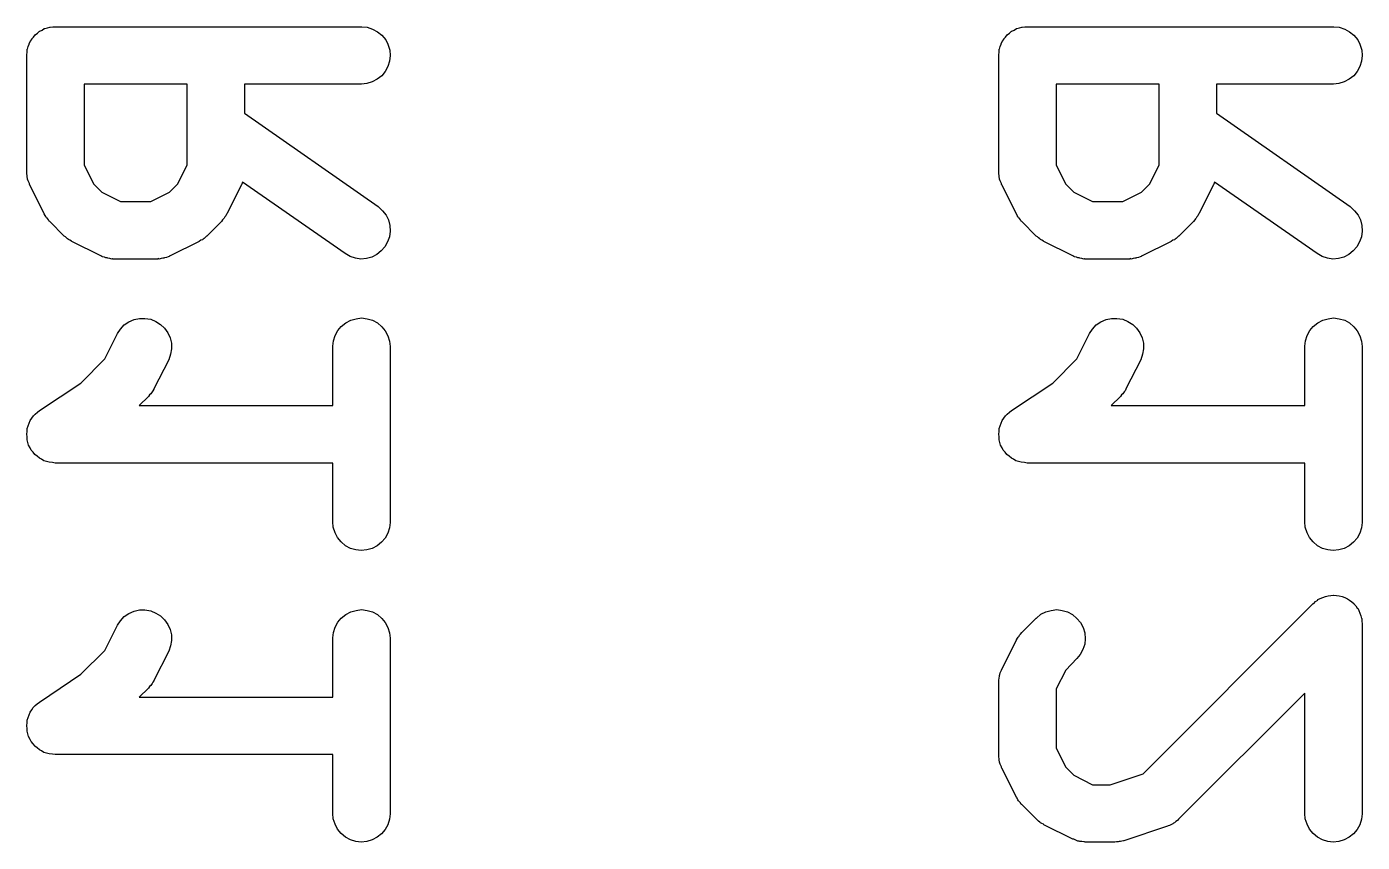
# Model space of a CAD drawing. Extents: x 94.5 to 145.5, y -143.6 to -114.4.
# Drawn here: x 123.312 to 126.802, y -131.387 to -129.256 of the extents above; entities that cross this region are included whole.
import ezdxf

# ---------------------------------------------------------------- set-up
doc = ezdxf.new("R2010")
doc.units = 0
doc.layers.add('BLACK', color=7, linetype='CONTINUOUS')

msp = doc.modelspace()

# ---------------------------------------------------------------- linework, layer by layer
at = {"layer": 'BLACK', "linetype": 'CONTINUOUS'}
for p, q in [((123.34, -129.273), (123.345, -129.268)), ((123.345, -129.268), (123.346, -129.268)), ((123.346, -129.268), (123.352, -129.265)), ((123.346, -129.268), (123.346, -129.268)), ((123.352, -129.265), (123.358, -129.261)), ((123.358, -129.261), (123.359, -129.261)), ((123.359, -129.261), (123.366, -129.259)), ((123.359, -129.261), (123.359, -129.261)), ((123.366, -129.259), (123.372, -129.257)), ((123.372, -129.257), (123.373, -129.257)), ((123.373, -129.257), (123.38, -129.256)), ((123.373, -129.257), (123.373, -129.257)), ((123.38, -129.256), (123.387, -129.256)), ((123.387, -129.256), (124.187, -129.256)), ((124.187, -129.256), (124.188, -129.256)), ((124.188, -129.256), (124.202, -129.257)), ((124.202, -129.257), (124.216, -129.262)), ((124.216, -129.262), (124.229, -129.269)), ((124.229, -129.269), (124.24, -129.278)), ((125.88, -129.273), (125.885, -129.268)), ((125.885, -129.268), (125.886, -129.268)), ((125.886, -129.268), (125.892, -129.265)), ((125.886, -129.268), (125.886, -129.268)), ((125.892, -129.265), (125.898, -129.261)), ((125.898, -129.261), (125.899, -129.261)), ((125.899, -129.261), (125.906, -129.259)), ((125.899, -129.261), (125.899, -129.261)), ((125.906, -129.259), (125.912, -129.257)), ((125.912, -129.257), (125.913, -129.257)), ((125.913, -129.257), (125.92, -129.256)), ((125.913, -129.257), (125.913, -129.257)), ((125.92, -129.256), (125.927, -129.256)), ((125.927, -129.256), (126.727, -129.256)), ((126.727, -129.256), (126.728, -129.256)), ((126.728, -129.256), (126.742, -129.257)), ((126.742, -129.257), (126.756, -129.262)), ((126.756, -129.262), (126.769, -129.269)), ((126.769, -129.269), (126.78, -129.278)), ((123.316, -129.308), (123.318, -129.302)), ((123.318, -129.301), (123.321, -129.295)), ((123.318, -129.302), (123.318, -129.301)), ((123.318, -129.301), (123.318, -129.301)), ((123.321, -129.295), (123.325, -129.289)), ((123.325, -129.288), (123.33, -129.283)), ((123.325, -129.289), (123.325, -129.288)), ((123.325, -129.288), (123.325, -129.288)), ((123.33, -129.283), (123.334, -129.277)), ((123.334, -129.277), (123.34, -129.273)), ((123.334, -129.277), (123.334, -129.277)), ((123.334, -129.277), (123.334, -129.277)), ((124.24, -129.278), (124.25, -129.29)), ((124.25, -129.29), (124.256, -129.302)), ((124.256, -129.302), (124.261, -129.317)), ((125.856, -129.308), (125.858, -129.302)), ((125.858, -129.301), (125.861, -129.295)), ((125.858, -129.302), (125.858, -129.301)), ((125.858, -129.301), (125.858, -129.301)), ((125.861, -129.295), (125.865, -129.289)), ((125.865, -129.288), (125.87, -129.283)), ((125.865, -129.289), (125.865, -129.288)), ((125.865, -129.288), (125.865, -129.288)), ((125.87, -129.283), (125.874, -129.277)), ((125.874, -129.277), (125.88, -129.273)), ((125.874, -129.277), (125.874, -129.277)), ((125.874, -129.277), (125.874, -129.277)), ((126.78, -129.278), (126.79, -129.29)), ((126.79, -129.29), (126.796, -129.302)), ((126.796, -129.302), (126.801, -129.317)), ((123.312, -129.33), (123.313, -129.322)), ((123.312, -129.331), (123.312, -129.33)), ((123.312, -129.33), (123.312, -129.33)), ((123.312, -129.33), (123.312, -129.33)), ((123.312, -129.33), (123.312, -129.33)), ((123.312, -129.635), (123.312, -129.331)), ((123.313, -129.322), (123.313, -129.315)), ((123.313, -129.315), (123.314, -129.315)), ((123.314, -129.315), (123.316, -129.308)), ((123.314, -129.315), (123.314, -129.315)), ((124.262, -129.331), (124.26, -129.346)), ((124.261, -129.317), (124.262, -129.331)), ((125.852, -129.33), (125.853, -129.322)), ((125.852, -129.331), (125.852, -129.33)), ((125.852, -129.33), (125.852, -129.33)), ((125.852, -129.33), (125.852, -129.33)), ((125.852, -129.33), (125.852, -129.33)), ((125.852, -129.635), (125.852, -129.331)), ((125.853, -129.322), (125.853, -129.315)), ((125.853, -129.315), (125.854, -129.315)), ((125.854, -129.315), (125.856, -129.308)), ((125.854, -129.315), (125.854, -129.315)), ((126.802, -129.331), (126.8, -129.346)), ((126.801, -129.317), (126.802, -129.331)), ((124.249, -129.373), (124.24, -129.384)), ((124.256, -129.36), (124.249, -129.373)), ((124.26, -129.346), (124.256, -129.36)), ((126.789, -129.373), (126.78, -129.384)), ((126.796, -129.36), (126.789, -129.373)), ((126.8, -129.346), (126.796, -129.36)), ((123.462, -129.406), (123.462, -129.618)), ((123.731, -129.406), (123.462, -129.406)), ((123.731, -129.618), (123.731, -129.406)), ((124.187, -129.406), (123.881, -129.406)), ((123.881, -129.406), (123.881, -129.482)), ((124.201, -129.404), (124.187, -129.406)), ((124.215, -129.4), (124.201, -129.404)), ((124.228, -129.393), (124.215, -129.4)), ((124.24, -129.384), (124.228, -129.393)), ((126.002, -129.406), (126.002, -129.618)), ((126.271, -129.406), (126.002, -129.406)), ((126.271, -129.618), (126.271, -129.406)), ((126.727, -129.406), (126.421, -129.406)), ((126.421, -129.406), (126.421, -129.482)), ((126.741, -129.404), (126.727, -129.406)), ((126.755, -129.4), (126.741, -129.404)), ((126.768, -129.393), (126.755, -129.4)), ((126.78, -129.384), (126.768, -129.393)), ((123.881, -129.482), (124.23, -129.726)), ((126.421, -129.482), (126.77, -129.726)), ((123.462, -129.618), (123.487, -129.667)), ((123.706, -129.667), (123.731, -129.618)), ((126.002, -129.618), (126.027, -129.667)), ((126.246, -129.667), (126.271, -129.618)), ((123.312, -129.638), (123.312, -129.635)), ((123.312, -129.64), (123.312, -129.638)), ((123.313, -129.645), (123.312, -129.64)), ((123.313, -129.65), (123.313, -129.645)), ((123.314, -129.652), (123.313, -129.65)), ((123.314, -129.654), (123.314, -129.652)), ((125.852, -129.638), (125.852, -129.635)), ((125.852, -129.64), (125.852, -129.638)), ((125.853, -129.645), (125.852, -129.64)), ((125.853, -129.65), (125.853, -129.645)), ((125.854, -129.652), (125.853, -129.65)), ((125.854, -129.654), (125.854, -129.652)), ((123.316, -129.659), (123.314, -129.654)), ((123.318, -129.664), (123.316, -129.659)), ((123.319, -129.666), (123.318, -129.664)), ((123.319, -129.668), (123.319, -129.666)), ((123.32, -129.669), (123.319, -129.668)), ((123.358, -129.745), (123.32, -129.669)), ((123.487, -129.667), (123.508, -129.688)), ((123.508, -129.688), (123.557, -129.713)), ((123.636, -129.713), (123.685, -129.688)), ((123.685, -129.688), (123.706, -129.667)), ((123.873, -129.669), (123.835, -129.745)), ((123.874, -129.667), (123.873, -129.669)), ((123.875, -129.665), (123.874, -129.667)), ((123.876, -129.662), (123.875, -129.665)), ((124.144, -129.849), (123.876, -129.662)), ((125.856, -129.659), (125.854, -129.654)), ((125.858, -129.664), (125.856, -129.659)), ((125.859, -129.666), (125.858, -129.664)), ((125.859, -129.668), (125.859, -129.666)), ((125.86, -129.669), (125.859, -129.668)), ((125.898, -129.745), (125.86, -129.669)), ((126.027, -129.667), (126.048, -129.688)), ((126.048, -129.688), (126.097, -129.713)), ((126.176, -129.713), (126.225, -129.688)), ((126.225, -129.688), (126.246, -129.667)), ((126.413, -129.669), (126.375, -129.745)), ((126.414, -129.667), (126.413, -129.669)), ((126.415, -129.665), (126.414, -129.667)), ((126.416, -129.662), (126.415, -129.665)), ((126.684, -129.849), (126.416, -129.662)), ((123.557, -129.713), (123.636, -129.713)), ((126.097, -129.713), (126.176, -129.713)), ((123.36, -129.749), (123.358, -129.745)), ((123.362, -129.752), (123.36, -129.749)), ((123.364, -129.755), (123.362, -129.752)), ((123.366, -129.757), (123.364, -129.755)), ((123.369, -129.761), (123.366, -129.757)), ((123.826, -129.758), (123.824, -129.761)), ((123.828, -129.756), (123.826, -129.758)), ((123.83, -129.753), (123.828, -129.756)), ((123.832, -129.75), (123.83, -129.753)), ((123.834, -129.746), (123.832, -129.75)), ((123.835, -129.745), (123.834, -129.746)), ((124.23, -129.726), (124.231, -129.727)), ((124.231, -129.727), (124.242, -129.737)), ((124.242, -129.737), (124.251, -129.748)), ((124.251, -129.748), (124.257, -129.761)), ((125.9, -129.749), (125.898, -129.745)), ((125.902, -129.752), (125.9, -129.749)), ((125.904, -129.755), (125.902, -129.752)), ((125.906, -129.757), (125.904, -129.755)), ((125.909, -129.761), (125.906, -129.757)), ((126.366, -129.758), (126.364, -129.761)), ((126.368, -129.756), (126.366, -129.758)), ((126.37, -129.753), (126.368, -129.756)), ((126.372, -129.75), (126.37, -129.753)), ((126.374, -129.746), (126.372, -129.75)), ((126.375, -129.745), (126.374, -129.746)), ((126.77, -129.726), (126.771, -129.727)), ((126.771, -129.727), (126.782, -129.737)), ((126.782, -129.737), (126.791, -129.748)), ((126.791, -129.748), (126.797, -129.761)), ((123.371, -129.764), (123.369, -129.761)), ((123.372, -129.765), (123.371, -129.764)), ((123.41, -129.803), (123.372, -129.765)), ((123.821, -129.765), (123.783, -129.803)), ((123.824, -129.761), (123.821, -129.765)), ((124.257, -129.761), (124.261, -129.775)), ((124.262, -129.79), (124.26, -129.805)), ((124.261, -129.775), (124.262, -129.79)), ((125.911, -129.764), (125.909, -129.761)), ((125.912, -129.765), (125.911, -129.764)), ((125.95, -129.803), (125.912, -129.765)), ((126.361, -129.765), (126.323, -129.803)), ((126.364, -129.761), (126.361, -129.765)), ((126.797, -129.761), (126.801, -129.775)), ((126.802, -129.79), (126.8, -129.805)), ((126.801, -129.775), (126.802, -129.79)), ((123.413, -129.805), (123.41, -129.803)), ((123.416, -129.808), (123.413, -129.805)), ((123.419, -129.81), (123.416, -129.808)), ((123.421, -129.812), (123.419, -129.81)), ((123.425, -129.814), (123.421, -129.812)), ((123.429, -129.816), (123.425, -129.814)), ((123.43, -129.817), (123.429, -129.816)), ((123.506, -129.855), (123.43, -129.817)), ((123.763, -129.817), (123.687, -129.855)), ((123.767, -129.814), (123.763, -129.817)), ((123.771, -129.813), (123.767, -129.814)), ((123.773, -129.811), (123.771, -129.813)), ((123.776, -129.809), (123.773, -129.811)), ((123.779, -129.806), (123.776, -129.809)), ((123.782, -129.803), (123.779, -129.806)), ((123.783, -129.803), (123.782, -129.803)), ((124.255, -129.818), (124.248, -129.831)), ((124.26, -129.805), (124.255, -129.818)), ((125.953, -129.805), (125.95, -129.803)), ((125.956, -129.808), (125.953, -129.805)), ((125.959, -129.81), (125.956, -129.808)), ((125.961, -129.812), (125.959, -129.81)), ((125.965, -129.814), (125.961, -129.812)), ((125.969, -129.816), (125.965, -129.814)), ((125.97, -129.817), (125.969, -129.816)), ((126.046, -129.855), (125.97, -129.817)), ((126.303, -129.817), (126.227, -129.855)), ((126.307, -129.814), (126.303, -129.817)), ((126.311, -129.813), (126.307, -129.814)), ((126.313, -129.811), (126.311, -129.813)), ((126.316, -129.809), (126.313, -129.811)), ((126.319, -129.806), (126.316, -129.809)), ((126.322, -129.803), (126.319, -129.806)), ((126.323, -129.803), (126.322, -129.803)), ((126.795, -129.818), (126.788, -129.831)), ((126.8, -129.805), (126.795, -129.818)), ((123.508, -129.856), (123.506, -129.855)), ((123.51, -129.857), (123.508, -129.856)), ((123.515, -129.858), (123.51, -129.857)), ((123.519, -129.86), (123.515, -129.858)), ((123.522, -129.86), (123.519, -129.86)), ((123.524, -129.861), (123.522, -129.86)), ((123.529, -129.862), (123.524, -129.861)), ((123.534, -129.863), (123.529, -129.862)), ((123.536, -129.862), (123.534, -129.863)), ((123.538, -129.863), (123.536, -129.862)), ((123.656, -129.862), (123.654, -129.863)), ((123.658, -129.863), (123.656, -129.862)), ((123.663, -129.862), (123.658, -129.863)), ((123.668, -129.861), (123.663, -129.862)), ((123.67, -129.861), (123.668, -129.861)), ((123.672, -129.86), (123.67, -129.861)), ((123.677, -129.859), (123.672, -129.86)), ((123.682, -129.857), (123.677, -129.859)), ((123.684, -129.856), (123.682, -129.857)), ((123.686, -129.855), (123.684, -129.856)), ((123.687, -129.855), (123.686, -129.855)), ((124.157, -129.856), (124.144, -129.849)), ((124.171, -129.861), (124.157, -129.856)), ((124.185, -129.863), (124.171, -129.861)), ((124.2, -129.862), (124.185, -129.863)), ((124.214, -129.858), (124.2, -129.862)), ((124.227, -129.851), (124.214, -129.858)), ((124.238, -129.842), (124.227, -129.851)), ((124.248, -129.831), (124.238, -129.842)), ((126.048, -129.856), (126.046, -129.855)), ((126.05, -129.857), (126.048, -129.856)), ((126.055, -129.858), (126.05, -129.857)), ((126.059, -129.86), (126.055, -129.858)), ((126.062, -129.86), (126.059, -129.86)), ((126.064, -129.861), (126.062, -129.86)), ((126.069, -129.862), (126.064, -129.861)), ((126.074, -129.863), (126.069, -129.862)), ((126.076, -129.862), (126.074, -129.863)), ((126.078, -129.863), (126.076, -129.862)), ((126.196, -129.862), (126.194, -129.863)), ((126.198, -129.863), (126.196, -129.862)), ((126.203, -129.862), (126.198, -129.863)), ((126.208, -129.861), (126.203, -129.862)), ((126.21, -129.861), (126.208, -129.861)), ((126.212, -129.86), (126.21, -129.861)), ((126.217, -129.859), (126.212, -129.86)), ((126.222, -129.857), (126.217, -129.859)), ((126.224, -129.856), (126.222, -129.857)), ((126.226, -129.855), (126.224, -129.856)), ((126.227, -129.855), (126.226, -129.855)), ((126.697, -129.856), (126.684, -129.849)), ((126.711, -129.861), (126.697, -129.856)), ((126.725, -129.863), (126.711, -129.861)), ((126.74, -129.862), (126.725, -129.863)), ((126.754, -129.858), (126.74, -129.862)), ((126.767, -129.851), (126.754, -129.858)), ((126.778, -129.842), (126.767, -129.851)), ((126.788, -129.831), (126.778, -129.842)), ((123.539, -129.863), (123.538, -129.863)), ((123.654, -129.863), (123.539, -129.863)), ((126.079, -129.863), (126.078, -129.863)), ((126.194, -129.863), (126.079, -129.863)), ((123.557, -130.046), (123.567, -130.035)), ((123.567, -130.035), (123.579, -130.027)), ((123.579, -130.027), (123.593, -130.021)), ((123.593, -130.021), (123.607, -130.018)), ((123.607, -130.018), (123.621, -130.018)), ((123.621, -130.018), (123.636, -130.02)), ((123.636, -130.02), (123.649, -130.026)), ((123.649, -130.026), (123.662, -130.034)), ((123.662, -130.034), (123.672, -130.044)), ((124.134, -130.039), (124.146, -130.03)), ((124.146, -130.03), (124.159, -130.023)), ((124.159, -130.023), (124.173, -130.019)), ((124.173, -130.019), (124.187, -130.017)), ((124.187, -130.017), (124.202, -130.019)), ((124.202, -130.019), (124.216, -130.023)), ((124.216, -130.023), (124.229, -130.03)), ((124.229, -130.03), (124.24, -130.04)), ((126.097, -130.046), (126.107, -130.035)), ((126.107, -130.035), (126.119, -130.027)), ((126.119, -130.027), (126.133, -130.021)), ((126.133, -130.021), (126.147, -130.018)), ((126.147, -130.018), (126.161, -130.018)), ((126.161, -130.018), (126.176, -130.02)), ((126.176, -130.02), (126.189, -130.026)), ((126.189, -130.026), (126.202, -130.034)), ((126.202, -130.034), (126.212, -130.044)), ((126.674, -130.039), (126.686, -130.03)), ((126.686, -130.03), (126.699, -130.023)), ((126.699, -130.023), (126.713, -130.019)), ((126.713, -130.019), (126.727, -130.017)), ((126.727, -130.017), (126.742, -130.019)), ((126.742, -130.019), (126.756, -130.023)), ((126.756, -130.023), (126.769, -130.03)), ((126.769, -130.03), (126.78, -130.04)), ((123.516, -130.124), (123.548, -130.059)), ((123.548, -130.059), (123.549, -130.058)), ((123.549, -130.058), (123.557, -130.046)), ((123.672, -130.044), (123.681, -130.056)), ((123.681, -130.056), (123.687, -130.069)), ((123.687, -130.069), (123.69, -130.083)), ((124.114, -130.077), (124.118, -130.063)), ((124.118, -130.063), (124.125, -130.05)), ((124.125, -130.05), (124.134, -130.039)), ((124.24, -130.04), (124.249, -130.051)), ((124.249, -130.051), (124.256, -130.064)), ((124.256, -130.064), (124.26, -130.078)), ((126.056, -130.124), (126.088, -130.059)), ((126.088, -130.059), (126.089, -130.058)), ((126.089, -130.058), (126.097, -130.046)), ((126.212, -130.044), (126.221, -130.056)), ((126.221, -130.056), (126.227, -130.069)), ((126.227, -130.069), (126.23, -130.083)), ((126.654, -130.077), (126.658, -130.063)), ((126.658, -130.063), (126.665, -130.05)), ((126.665, -130.05), (126.674, -130.039)), ((126.78, -130.04), (126.789, -130.051)), ((126.789, -130.051), (126.796, -130.064)), ((126.796, -130.064), (126.8, -130.078)), ((123.69, -130.098), (123.688, -130.112)), ((123.69, -130.083), (123.69, -130.098)), ((124.112, -130.091), (124.114, -130.077)), ((124.112, -130.092), (124.112, -130.091)), ((124.112, -130.246), (124.112, -130.092)), ((124.26, -130.078), (124.262, -130.092)), ((124.262, -130.092), (124.262, -130.55)), ((126.23, -130.098), (126.228, -130.112)), ((126.23, -130.083), (126.23, -130.098)), ((126.652, -130.091), (126.654, -130.077)), ((126.652, -130.092), (126.652, -130.091)), ((126.652, -130.246), (126.652, -130.092)), ((126.8, -130.078), (126.802, -130.092)), ((126.802, -130.092), (126.802, -130.55)), ((123.453, -130.187), (123.516, -130.124)), ((123.683, -130.126), (123.644, -130.202)), ((123.688, -130.112), (123.683, -130.126)), ((125.993, -130.187), (126.056, -130.124)), ((126.223, -130.126), (126.184, -130.202)), ((126.228, -130.112), (126.223, -130.126)), ((123.345, -130.259), (123.453, -130.187)), ((123.64, -130.21), (123.638, -130.213)), ((123.642, -130.207), (123.64, -130.21)), ((123.644, -130.203), (123.642, -130.207)), ((123.644, -130.202), (123.644, -130.203)), ((125.885, -130.259), (125.993, -130.187)), ((126.18, -130.21), (126.178, -130.213)), ((126.182, -130.207), (126.18, -130.21)), ((126.184, -130.203), (126.182, -130.207)), ((126.184, -130.202), (126.184, -130.203)), ((123.63, -130.222), (123.606, -130.246)), ((123.606, -130.246), (124.112, -130.246)), ((123.633, -130.218), (123.63, -130.222)), ((123.636, -130.215), (123.633, -130.218)), ((123.638, -130.213), (123.636, -130.215)), ((126.17, -130.222), (126.146, -130.246)), ((126.146, -130.246), (126.652, -130.246)), ((126.173, -130.218), (126.17, -130.222)), ((126.176, -130.215), (126.173, -130.218)), ((126.178, -130.213), (126.176, -130.215)), ((123.321, -130.285), (123.325, -130.279)), ((123.325, -130.279), (123.33, -130.273)), ((123.325, -130.279), (123.325, -130.279)), ((123.325, -130.279), (123.325, -130.279)), ((123.33, -130.273), (123.334, -130.268)), ((123.334, -130.268), (123.34, -130.263)), ((123.334, -130.268), (123.334, -130.268)), ((123.334, -130.268), (123.334, -130.268)), ((123.34, -130.263), (123.345, -130.259)), ((125.861, -130.285), (125.865, -130.279)), ((125.865, -130.279), (125.87, -130.273)), ((125.865, -130.279), (125.865, -130.279)), ((125.865, -130.279), (125.865, -130.279)), ((125.87, -130.273), (125.874, -130.268)), ((125.874, -130.268), (125.88, -130.263)), ((125.874, -130.268), (125.874, -130.268)), ((125.874, -130.268), (125.874, -130.268)), ((125.88, -130.263), (125.885, -130.259)), ((123.312, -130.321), (123.313, -130.314)), ((123.313, -130.306), (123.316, -130.299)), ((123.313, -130.314), (123.313, -130.306)), ((123.313, -130.306), (123.313, -130.306)), ((123.313, -130.306), (123.313, -130.306)), ((123.316, -130.299), (123.318, -130.292)), ((123.318, -130.292), (123.321, -130.285)), ((123.318, -130.292), (123.318, -130.292)), ((123.318, -130.292), (123.318, -130.292)), ((125.852, -130.321), (125.853, -130.314)), ((125.853, -130.306), (125.856, -130.299)), ((125.853, -130.314), (125.853, -130.306)), ((125.853, -130.306), (125.853, -130.306)), ((125.853, -130.306), (125.853, -130.306)), ((125.856, -130.299), (125.858, -130.292)), ((125.858, -130.292), (125.861, -130.285)), ((125.858, -130.292), (125.858, -130.292)), ((125.858, -130.292), (125.858, -130.292)), ((123.313, -130.328), (123.312, -130.321)), ((123.312, -130.321), (123.312, -130.321)), ((123.312, -130.321), (123.312, -130.321)), ((123.313, -130.335), (123.313, -130.328)), ((123.315, -130.342), (123.313, -130.335)), ((123.313, -130.335), (123.313, -130.335)), ((123.313, -130.335), (123.313, -130.335)), ((123.317, -130.349), (123.315, -130.342)), ((123.321, -130.356), (123.317, -130.349)), ((123.317, -130.349), (123.317, -130.349)), ((123.317, -130.349), (123.317, -130.349)), ((125.853, -130.328), (125.852, -130.321)), ((125.852, -130.321), (125.852, -130.321)), ((125.852, -130.321), (125.852, -130.321)), ((125.853, -130.335), (125.853, -130.328)), ((125.855, -130.342), (125.853, -130.335)), ((125.853, -130.335), (125.853, -130.335)), ((125.853, -130.335), (125.853, -130.335)), ((125.857, -130.349), (125.855, -130.342)), ((125.861, -130.356), (125.857, -130.349)), ((125.857, -130.349), (125.857, -130.349)), ((125.857, -130.349), (125.857, -130.349)), ((123.324, -130.362), (123.321, -130.356)), ((123.329, -130.368), (123.324, -130.362)), ((123.324, -130.362), (123.324, -130.362)), ((123.324, -130.362), (123.324, -130.362)), ((123.333, -130.374), (123.329, -130.368)), ((123.339, -130.378), (123.333, -130.374)), ((123.333, -130.374), (123.333, -130.374)), ((123.333, -130.374), (123.333, -130.374)), ((123.345, -130.383), (123.339, -130.378)), ((123.351, -130.386), (123.345, -130.383)), ((123.345, -130.383), (123.345, -130.383)), ((123.345, -130.383), (123.345, -130.383)), ((123.357, -130.39), (123.351, -130.386)), ((125.864, -130.362), (125.861, -130.356)), ((125.869, -130.368), (125.864, -130.362)), ((125.864, -130.362), (125.864, -130.362)), ((125.864, -130.362), (125.864, -130.362)), ((125.873, -130.374), (125.869, -130.368)), ((125.879, -130.378), (125.873, -130.374)), ((125.873, -130.374), (125.873, -130.374)), ((125.873, -130.374), (125.873, -130.374)), ((125.885, -130.383), (125.879, -130.378)), ((125.891, -130.386), (125.885, -130.383)), ((125.885, -130.383), (125.885, -130.383)), ((125.885, -130.383), (125.885, -130.383)), ((125.897, -130.39), (125.891, -130.386)), ((123.364, -130.392), (123.357, -130.39)), ((123.357, -130.39), (123.357, -130.39)), ((123.357, -130.39), (123.357, -130.39)), ((123.371, -130.394), (123.364, -130.392)), ((123.379, -130.395), (123.371, -130.394)), ((123.371, -130.394), (123.371, -130.394)), ((123.371, -130.394), (123.371, -130.394)), ((123.386, -130.396), (123.379, -130.395)), ((123.387, -130.396), (123.386, -130.396)), ((123.386, -130.396), (123.386, -130.396)), ((123.386, -130.396), (123.386, -130.396)), ((123.386, -130.396), (123.386, -130.396)), ((124.112, -130.396), (123.387, -130.396)), ((124.112, -130.55), (124.112, -130.396)), ((125.904, -130.392), (125.897, -130.39)), ((125.897, -130.39), (125.897, -130.39)), ((125.897, -130.39), (125.897, -130.39)), ((125.911, -130.394), (125.904, -130.392)), ((125.919, -130.395), (125.911, -130.394)), ((125.911, -130.394), (125.911, -130.394)), ((125.911, -130.394), (125.911, -130.394)), ((125.926, -130.396), (125.919, -130.395)), ((125.927, -130.396), (125.926, -130.396)), ((125.926, -130.396), (125.926, -130.396)), ((125.926, -130.396), (125.926, -130.396)), ((125.926, -130.396), (125.926, -130.396)), ((126.652, -130.396), (125.927, -130.396)), ((126.652, -130.55), (126.652, -130.396)), ((124.113, -130.564), (124.112, -130.55)), ((124.262, -130.551), (124.26, -130.565)), ((124.262, -130.55), (124.262, -130.551)), ((126.653, -130.564), (126.652, -130.55)), ((126.802, -130.551), (126.8, -130.565)), ((126.802, -130.55), (126.802, -130.551)), ((124.118, -130.578), (124.113, -130.564)), ((124.124, -130.591), (124.118, -130.578)), ((124.134, -130.602), (124.124, -130.591)), ((124.249, -130.592), (124.239, -130.603)), ((124.256, -130.579), (124.249, -130.592)), ((124.26, -130.565), (124.256, -130.579)), ((126.658, -130.578), (126.653, -130.564)), ((126.664, -130.591), (126.658, -130.578)), ((126.674, -130.602), (126.664, -130.591)), ((126.789, -130.592), (126.779, -130.603)), ((126.796, -130.579), (126.789, -130.592)), ((126.8, -130.565), (126.796, -130.579)), ((124.145, -130.612), (124.134, -130.602)), ((124.158, -130.619), (124.145, -130.612)), ((124.172, -130.623), (124.158, -130.619)), ((124.186, -130.625), (124.172, -130.623)), ((124.201, -130.623), (124.186, -130.625)), ((124.215, -130.619), (124.201, -130.623)), ((124.228, -130.612), (124.215, -130.619)), ((124.239, -130.603), (124.228, -130.612)), ((126.685, -130.612), (126.674, -130.602)), ((126.698, -130.619), (126.685, -130.612)), ((126.712, -130.623), (126.698, -130.619)), ((126.726, -130.625), (126.712, -130.623)), ((126.741, -130.623), (126.726, -130.625)), ((126.755, -130.619), (126.741, -130.623)), ((126.768, -130.612), (126.755, -130.619)), ((126.779, -130.603), (126.768, -130.612)), ((126.229, -131.208), (126.674, -130.763)), ((126.674, -130.763), (126.674, -130.763)), ((126.674, -130.763), (126.674, -130.763)), ((126.674, -130.763), (126.674, -130.763)), ((126.674, -130.763), (126.675, -130.763)), ((126.675, -130.763), (126.68, -130.758)), ((126.68, -130.758), (126.686, -130.754)), ((126.686, -130.753), (126.692, -130.75)), ((126.686, -130.754), (126.686, -130.753)), ((126.686, -130.753), (126.686, -130.753)), ((126.692, -130.75), (126.699, -130.747)), ((126.699, -130.747), (126.706, -130.745)), ((126.699, -130.747), (126.699, -130.747)), ((126.699, -130.747), (126.699, -130.747)), ((126.706, -130.745), (126.713, -130.743)), ((126.713, -130.743), (126.72, -130.742)), ((126.713, -130.743), (126.713, -130.743)), ((126.713, -130.743), (126.713, -130.743)), ((126.72, -130.742), (126.727, -130.741)), ((126.727, -130.741), (126.728, -130.741)), ((126.728, -130.741), (126.728, -130.741)), ((126.728, -130.741), (126.735, -130.742)), ((126.735, -130.742), (126.742, -130.743)), ((126.742, -130.743), (126.742, -130.743)), ((126.742, -130.743), (126.742, -130.743)), ((126.742, -130.743), (126.749, -130.745)), ((126.749, -130.745), (126.756, -130.747)), ((126.756, -130.747), (126.756, -130.747)), ((126.756, -130.747), (126.756, -130.747)), ((126.756, -130.747), (126.763, -130.751)), ((126.763, -130.751), (126.769, -130.754)), ((126.769, -130.754), (126.769, -130.754)), ((126.769, -130.754), (126.769, -130.754)), ((126.769, -130.754), (126.775, -130.759)), ((126.775, -130.759), (126.78, -130.763)), ((126.78, -130.763), (126.78, -130.764)), ((126.78, -130.764), (126.78, -130.764)), ((126.78, -130.764), (126.785, -130.769)), ((126.785, -130.769), (126.789, -130.775)), ((123.557, -130.808), (123.567, -130.797)), ((123.567, -130.797), (123.579, -130.789)), ((123.579, -130.789), (123.593, -130.783)), ((123.593, -130.783), (123.607, -130.78)), ((123.607, -130.78), (123.621, -130.78)), ((123.621, -130.78), (123.636, -130.782)), ((123.636, -130.782), (123.649, -130.788)), ((123.649, -130.788), (123.662, -130.795)), ((123.662, -130.795), (123.672, -130.806)), ((124.125, -130.812), (124.134, -130.801)), ((124.134, -130.801), (124.146, -130.792)), ((124.146, -130.792), (124.159, -130.785)), ((124.159, -130.785), (124.173, -130.781)), ((124.173, -130.781), (124.187, -130.779)), ((124.187, -130.779), (124.202, -130.781)), ((124.202, -130.781), (124.216, -130.785)), ((124.216, -130.785), (124.229, -130.792)), ((124.229, -130.792), (124.24, -130.802)), ((124.24, -130.802), (124.249, -130.813)), ((125.912, -130.839), (125.95, -130.801)), ((125.95, -130.801), (125.951, -130.801)), ((125.951, -130.801), (125.962, -130.791)), ((125.962, -130.791), (125.975, -130.785)), ((125.975, -130.785), (125.989, -130.781)), ((125.989, -130.781), (126.004, -130.779)), ((126.004, -130.779), (126.018, -130.781)), ((126.018, -130.781), (126.032, -130.785)), ((126.032, -130.785), (126.045, -130.792)), ((126.045, -130.792), (126.056, -130.802)), ((126.056, -130.802), (126.066, -130.813)), ((126.789, -130.775), (126.789, -130.775)), ((126.789, -130.775), (126.79, -130.775)), ((126.79, -130.775), (126.793, -130.781)), ((126.793, -130.781), (126.796, -130.788)), ((126.796, -130.788), (126.796, -130.788)), ((126.796, -130.788), (126.796, -130.788)), ((126.796, -130.788), (126.798, -130.795)), ((126.798, -130.795), (126.8, -130.802)), ((126.8, -130.802), (126.8, -130.802)), ((126.8, -130.802), (126.801, -130.802)), ((126.801, -130.802), (126.801, -130.809)), ((123.516, -130.886), (123.548, -130.821)), ((123.548, -130.821), (123.549, -130.82)), ((123.549, -130.82), (123.557, -130.808)), ((123.672, -130.806), (123.681, -130.818)), ((123.681, -130.818), (123.687, -130.831)), ((123.687, -130.831), (123.69, -130.845)), ((124.112, -130.853), (124.114, -130.839)), ((124.114, -130.839), (124.118, -130.825)), ((124.118, -130.825), (124.125, -130.812)), ((124.249, -130.813), (124.256, -130.826)), ((124.256, -130.826), (124.26, -130.84)), ((124.26, -130.84), (124.262, -130.854)), ((125.909, -130.843), (125.912, -130.839)), ((126.066, -130.813), (126.073, -130.826)), ((126.073, -130.826), (126.077, -130.84)), ((126.077, -130.84), (126.078, -130.855)), ((126.801, -130.809), (126.802, -130.816)), ((126.802, -130.816), (126.802, -131.312)), ((123.688, -130.874), (123.683, -130.888)), ((123.69, -130.86), (123.688, -130.874)), ((123.69, -130.845), (123.69, -130.86)), ((124.112, -130.854), (124.112, -130.853)), ((124.112, -131.008), (124.112, -130.854)), ((124.262, -130.854), (124.262, -131.312)), ((125.86, -130.935), (125.898, -130.859)), ((125.898, -130.858), (125.901, -130.854)), ((125.898, -130.859), (125.898, -130.858)), ((125.901, -130.854), (125.903, -130.851)), ((125.903, -130.851), (125.905, -130.848)), ((125.905, -130.848), (125.906, -130.846)), ((125.906, -130.846), (125.909, -130.843)), ((126.077, -130.869), (126.072, -130.883)), ((126.078, -130.855), (126.077, -130.869)), ((123.453, -130.948), (123.516, -130.886)), ((123.683, -130.888), (123.644, -130.964)), ((126.056, -130.907), (126.027, -130.937)), ((126.065, -130.896), (126.056, -130.907)), ((126.072, -130.883), (126.065, -130.896)), ((125.855, -130.949), (125.856, -130.944)), ((125.856, -130.944), (125.858, -130.939)), ((125.858, -130.939), (125.859, -130.937)), ((125.859, -130.937), (125.86, -130.935)), ((126.027, -130.937), (126.002, -130.986)), ((123.345, -131.021), (123.453, -130.948)), ((123.636, -130.977), (123.633, -130.98)), ((123.638, -130.975), (123.636, -130.977)), ((123.64, -130.972), (123.638, -130.975)), ((123.642, -130.969), (123.64, -130.972)), ((123.644, -130.965), (123.642, -130.969)), ((123.644, -130.964), (123.644, -130.965)), ((125.852, -130.963), (125.853, -130.958)), ((125.852, -130.965), (125.852, -130.963)), ((125.852, -130.968), (125.852, -130.965)), ((125.852, -130.969), (125.852, -130.968)), ((125.852, -131.159), (125.852, -130.969)), ((125.853, -130.958), (125.854, -130.953)), ((125.854, -130.951), (125.855, -130.949)), ((125.854, -130.953), (125.854, -130.951)), ((123.63, -130.984), (123.606, -131.008)), ((123.606, -131.008), (124.112, -131.008)), ((123.633, -130.98), (123.63, -130.984)), ((126.002, -130.986), (126.002, -131.141)), ((126.652, -130.997), (126.323, -131.326)), ((126.652, -131.312), (126.652, -130.997)), ((123.318, -131.054), (123.321, -131.047)), ((123.321, -131.047), (123.325, -131.041)), ((123.325, -131.041), (123.329, -131.035)), ((123.325, -131.041), (123.325, -131.041)), ((123.325, -131.041), (123.325, -131.041)), ((123.329, -131.035), (123.334, -131.03)), ((123.334, -131.03), (123.339, -131.025)), ((123.334, -131.03), (123.334, -131.03)), ((123.334, -131.03), (123.334, -131.03)), ((123.339, -131.025), (123.345, -131.021)), ((123.312, -131.082), (123.313, -131.075)), ((123.312, -131.083), (123.312, -131.082)), ((123.312, -131.082), (123.312, -131.082)), ((123.313, -131.09), (123.312, -131.083)), ((123.313, -131.068), (123.316, -131.061)), ((123.313, -131.075), (123.313, -131.068)), ((123.313, -131.068), (123.313, -131.068)), ((123.313, -131.068), (123.313, -131.068)), ((123.316, -131.061), (123.318, -131.054)), ((123.318, -131.054), (123.318, -131.054)), ((123.318, -131.054), (123.318, -131.054)), ((123.313, -131.097), (123.313, -131.09)), ((123.315, -131.104), (123.313, -131.097)), ((123.313, -131.097), (123.313, -131.097)), ((123.313, -131.097), (123.313, -131.097)), ((123.317, -131.111), (123.315, -131.104)), ((123.321, -131.118), (123.317, -131.111)), ((123.317, -131.111), (123.317, -131.111)), ((123.317, -131.111), (123.317, -131.111)), ((123.324, -131.124), (123.321, -131.118)), ((123.329, -131.13), (123.324, -131.124)), ((123.324, -131.124), (123.324, -131.124)), ((123.324, -131.124), (123.324, -131.124)), ((123.333, -131.135), (123.329, -131.13)), ((123.333, -131.136), (123.333, -131.135)), ((123.333, -131.135), (123.333, -131.135)), ((123.339, -131.14), (123.333, -131.136)), ((123.345, -131.145), (123.339, -131.14)), ((123.351, -131.148), (123.345, -131.145)), ((123.345, -131.145), (123.345, -131.145)), ((123.345, -131.145), (123.345, -131.145)), ((123.357, -131.152), (123.351, -131.148)), ((123.364, -131.154), (123.357, -131.152)), ((123.357, -131.152), (123.357, -131.152)), ((123.357, -131.152), (123.357, -131.152)), ((123.371, -131.156), (123.364, -131.154)), ((126.002, -131.141), (126.027, -131.191)), ((123.379, -131.157), (123.371, -131.156)), ((123.371, -131.156), (123.371, -131.156)), ((123.371, -131.156), (123.371, -131.156)), ((123.386, -131.158), (123.379, -131.157)), ((123.387, -131.158), (123.386, -131.158)), ((123.386, -131.158), (123.386, -131.158)), ((123.386, -131.158), (123.386, -131.158)), ((123.386, -131.158), (123.386, -131.158)), ((124.112, -131.158), (123.387, -131.158)), ((124.112, -131.312), (124.112, -131.158)), ((125.852, -131.161), (125.852, -131.159)), ((125.852, -131.164), (125.852, -131.161)), ((125.853, -131.169), (125.852, -131.164)), ((125.853, -131.174), (125.853, -131.169)), ((125.854, -131.176), (125.853, -131.174)), ((125.854, -131.178), (125.854, -131.176)), ((125.856, -131.183), (125.854, -131.178)), ((125.858, -131.188), (125.856, -131.183)), ((125.859, -131.19), (125.858, -131.188)), ((125.859, -131.192), (125.859, -131.19)), ((125.86, -131.193), (125.859, -131.192)), ((125.898, -131.269), (125.86, -131.193)), ((126.027, -131.191), (126.048, -131.212)), ((126.048, -131.212), (126.097, -131.237)), ((126.143, -131.237), (126.229, -131.208)), ((126.097, -131.237), (126.143, -131.237)), ((125.9, -131.272), (125.898, -131.269)), ((125.902, -131.276), (125.9, -131.272)), ((125.904, -131.279), (125.902, -131.276)), ((125.906, -131.281), (125.904, -131.279)), ((125.909, -131.284), (125.906, -131.281)), ((125.911, -131.288), (125.909, -131.284)), ((125.912, -131.288), (125.911, -131.288)), ((125.95, -131.326), (125.912, -131.288)), ((124.113, -131.326), (124.112, -131.312)), ((124.118, -131.34), (124.113, -131.326)), ((124.26, -131.327), (124.256, -131.341)), ((124.262, -131.313), (124.26, -131.327)), ((124.262, -131.312), (124.262, -131.313)), ((125.953, -131.329), (125.95, -131.326)), ((126.322, -131.327), (126.32, -131.329)), ((126.323, -131.326), (126.322, -131.327)), ((126.653, -131.326), (126.652, -131.312)), ((126.658, -131.34), (126.653, -131.326)), ((126.8, -131.327), (126.796, -131.341)), ((126.802, -131.313), (126.8, -131.327)), ((126.802, -131.312), (126.802, -131.313)), ((124.124, -131.353), (124.118, -131.34)), ((124.134, -131.364), (124.124, -131.353)), ((124.249, -131.354), (124.239, -131.365)), ((124.256, -131.341), (124.249, -131.354)), ((125.956, -131.332), (125.953, -131.329)), ((125.959, -131.334), (125.956, -131.332)), ((125.961, -131.336), (125.959, -131.334)), ((125.965, -131.338), (125.961, -131.336)), ((125.969, -131.34), (125.965, -131.338)), ((125.97, -131.341), (125.969, -131.34)), ((126.046, -131.379), (125.97, -131.341)), ((126.293, -131.345), (126.179, -131.383)), ((126.295, -131.344), (126.293, -131.345)), ((126.298, -131.343), (126.295, -131.344)), ((126.302, -131.341), (126.298, -131.343)), ((126.307, -131.339), (126.302, -131.341)), ((126.309, -131.337), (126.307, -131.339)), ((126.311, -131.336), (126.309, -131.337)), ((126.315, -131.333), (126.311, -131.336)), ((126.319, -131.33), (126.315, -131.333)), ((126.32, -131.329), (126.319, -131.33)), ((126.664, -131.353), (126.658, -131.34)), ((126.674, -131.364), (126.664, -131.353)), ((126.789, -131.354), (126.779, -131.365)), ((126.796, -131.341), (126.789, -131.354)), ((124.145, -131.374), (124.134, -131.364)), ((124.158, -131.381), (124.145, -131.374)), ((124.172, -131.385), (124.158, -131.381)), ((124.186, -131.387), (124.172, -131.385)), ((124.201, -131.385), (124.186, -131.387)), ((124.215, -131.381), (124.201, -131.385)), ((124.228, -131.374), (124.215, -131.381)), ((124.239, -131.365), (124.228, -131.374)), ((126.048, -131.379), (126.046, -131.379)), ((126.05, -131.38), (126.048, -131.379)), ((126.055, -131.382), (126.05, -131.38)), ((126.059, -131.384), (126.055, -131.382)), ((126.062, -131.384), (126.059, -131.384)), ((126.064, -131.385), (126.062, -131.384)), ((126.069, -131.385), (126.064, -131.385)), ((126.074, -131.386), (126.069, -131.385)), ((126.076, -131.386), (126.074, -131.386)), ((126.078, -131.387), (126.076, -131.386)), ((126.079, -131.387), (126.078, -131.387)), ((126.155, -131.387), (126.079, -131.387)), ((126.16, -131.386), (126.155, -131.387)), ((126.164, -131.386), (126.16, -131.386)), ((126.167, -131.385), (126.164, -131.386)), ((126.17, -131.385), (126.167, -131.385)), ((126.174, -131.384), (126.17, -131.385)), ((126.178, -131.383), (126.174, -131.384)), ((126.179, -131.383), (126.178, -131.383)), ((126.685, -131.374), (126.674, -131.364)), ((126.698, -131.381), (126.685, -131.374)), ((126.712, -131.385), (126.698, -131.381)), ((126.726, -131.387), (126.712, -131.385)), ((126.741, -131.385), (126.726, -131.387)), ((126.755, -131.381), (126.741, -131.385)), ((126.768, -131.374), (126.755, -131.381)), ((126.779, -131.365), (126.768, -131.374))]:
    msp.add_line(p, q, dxfattribs=at)

doc.saveas('drawing.dxf')
